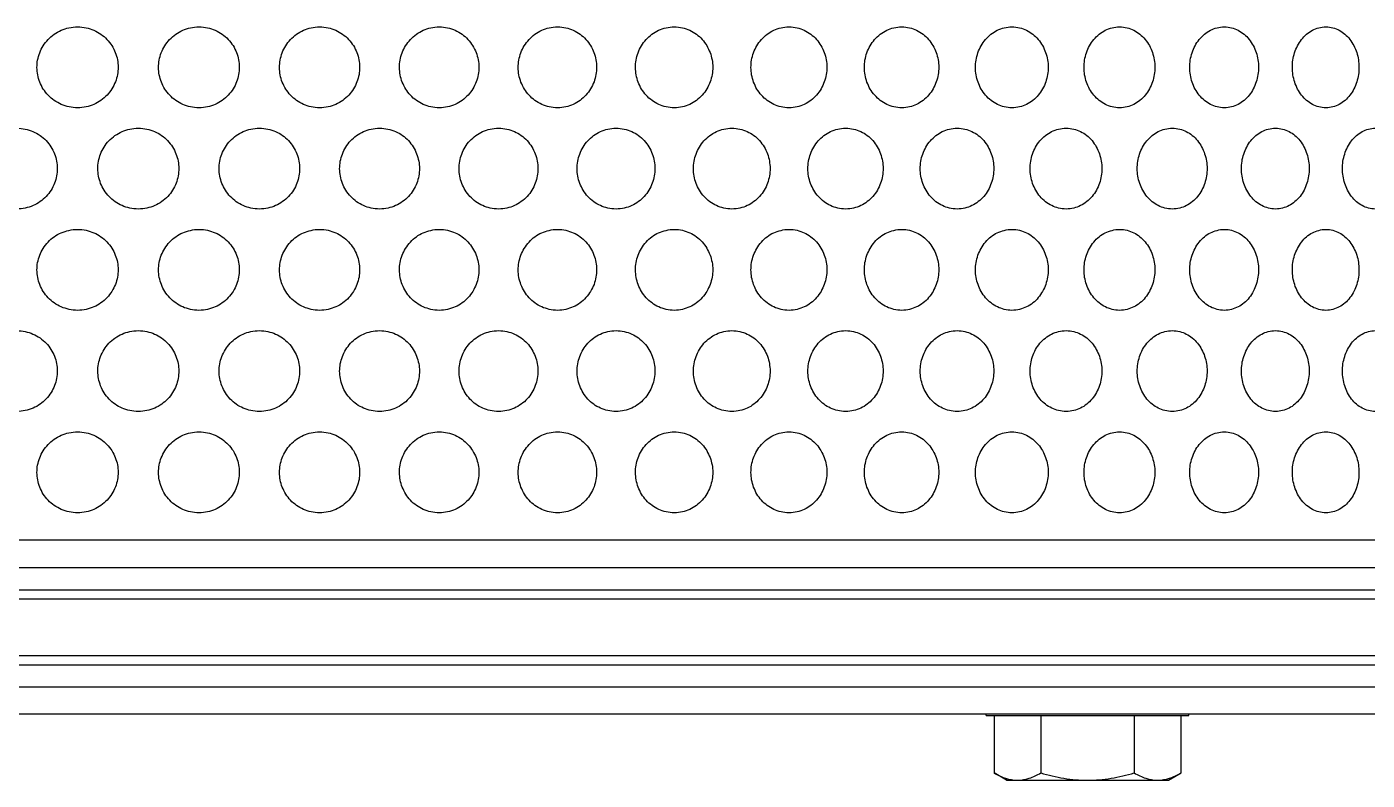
# Model space of a CAD drawing. Header units: millimetres. Extents: x 750 to 8479, y 2174 to 4333.
# Drawn here: x 1292.8 to 1425.3, y 2598.7 to 2673.1 of the extents above; entities that cross this region are included whole.
import ezdxf

# ---------------------------------------------------------------- set-up
doc = ezdxf.new("R2010")
doc.units = ezdxf.units.MM
doc.header["$LTSCALE"] = 153.67
doc.layers.add('00_BUW_DATUM', color=7, linetype='CONTINUOUS')
doc.layers.add('02___PRT_ALL_AXES', color=7, linetype='CONTINUOUS')

msp = doc.modelspace()

# ---------------------------------------------------------------- linework, layer by layer
at = {"layer": '00_BUW_DATUM', "color": 0, "linetype": 'Continuous'}
for p, q in [((1387.61995, 2605.06591), (1387.61995, 2605.17852)), ((1407.61994, 2605.06591), (1407.61994, 2605.17852)), ((1387.61995, 2605.06591), (1407.61994, 2605.06591)), ((1388.38234, 2605.06591), (1388.38234, 2599.38044)), ((1393.00115, 2605.06591), (1393.00115, 2599.38044)), ((1402.23875, 2605.06591), (1402.23875, 2599.38044)), ((1406.85755, 2605.06591), (1406.85755, 2599.38044)), ((1389.61995, 2598.66591), (1388.38234, 2599.38044)), ((1389.61995, 2598.66591), (1405.61995, 2598.66591)), ((1405.61995, 2598.66591), (1406.85837, 2599.38044))]:
    msp.add_line(p, q, dxfattribs=at)
for points, knots in [([(1388.38234, 2599.38044), (1388.74486, 2599.17115), (1389.48157, 2598.81353), (1390.29741, 2598.66591), (1390.69174, 2598.66591)], [0, 0, 0, 0, 0.514923019, 1, 1, 1, 1]), ([(1390.69174, 2598.66591), (1391.08607, 2598.66591), (1391.90191, 2598.81354), (1392.63863, 2599.17114), (1393.00115, 2599.38044)], [0, 0, 0, 0, 0.485068846, 1, 1, 1, 1]), ([(1393.00115, 2599.38044), (1393.75159, 2599.16381), (1395.2751, 2598.80231), (1396.83916, 2598.66591), (1397.61995, 2598.66591)], [0, 0, 0, 0, 0.500095806, 1, 1, 1, 1]), ([(1397.61995, 2598.66591), (1398.40072, 2598.66591), (1399.96478, 2598.80231), (1401.4883, 2599.16381), (1402.23875, 2599.38044)], [0, 0, 0, 0, 0.499895575, 1, 1, 1, 1]), ([(1402.23875, 2599.38044), (1402.60126, 2599.17115), (1403.33797, 2598.81353), (1404.15382, 2598.66591), (1404.54815, 2598.66591)], [0, 0, 0, 0, 0.514923019, 1, 1, 1, 1]), ([(1404.54815, 2598.66591), (1404.94248, 2598.66591), (1405.75832, 2598.81354), (1406.49503, 2599.17114), (1406.85755, 2599.38044)], [0, 0, 0, 0, 0.485068846, 1, 1, 1, 1])]:
    msp.add_open_spline(points, degree=3, knots=knots, dxfattribs=at)
at = {"layer": '02___PRT_ALL_AXES', "color": 0, "linetype": 'Continuous'}
for p, q in [((1529.25067, 2622.35331), (1023.94441, 2622.35331)), ((1538.06146, 2619.64215), (1015.07662, 2619.64215)), ((1012.91179, 2617.46591), (1537.89345, 2617.46591)), ((1012.81221, 2616.58197), (1538.8604, 2616.58197)), ((1537.68498, 2610.94985), (1012.81221, 2610.94985)), ((1012.91179, 2610.06591), (1538.31789, 2610.06591)), ((1015.07662, 2607.88967), (1538.06146, 2607.88967)), ((1529.25067, 2605.17852), (1023.94441, 2605.17852))]:
    msp.add_line(p, q, dxfattribs=at)
for points in [[(1297.82803, 2665.06591), (1297.23534, 2665.08775), (1296.17513, 2665.29974), (1294.84146, 2666.24269), (1294.00177, 2667.58256), (1293.72526, 2669.04925), (1293.99062, 2670.52312), (1294.82859, 2671.87762), (1296.16916, 2672.83075), (1297.23296, 2673.04428), (1297.82803, 2673.06591)], [(1297.82803, 2673.06591), (1298.42072, 2673.04407), (1299.48027, 2672.83209), (1300.8118, 2671.88914), (1301.64951, 2670.54927), (1301.92526, 2669.08257), (1301.66063, 2667.60871), (1300.82465, 2666.25421), (1299.48623, 2665.30107), (1298.4231, 2665.08754), (1297.82803, 2665.06591)], [(1309.82509, 2665.06591), (1309.23544, 2665.08775), (1308.18045, 2665.29974), (1306.85297, 2666.24269), (1306.01699, 2667.58256), (1305.74168, 2669.04925), (1306.00589, 2670.52312), (1306.84016, 2671.87762), (1308.17451, 2672.83075), (1309.23306, 2673.04428), (1309.82509, 2673.06591)], [(1309.82509, 2673.06591), (1310.41474, 2673.04407), (1311.46867, 2672.83209), (1312.79276, 2671.88914), (1313.62559, 2670.54927), (1313.89971, 2669.08257), (1313.63665, 2667.60871), (1312.80554, 2666.25421), (1311.47461, 2665.30107), (1310.41711, 2665.08754), (1309.82509, 2665.06591)], [(1321.74666, 2665.06591), (1321.16141, 2665.08775), (1320.11412, 2665.29974), (1318.79592, 2666.24269), (1317.9656, 2667.58256), (1317.69211, 2669.04925), (1317.95457, 2670.52312), (1318.78319, 2671.87762), (1320.10822, 2672.83075), (1321.15906, 2673.04428), (1321.74666, 2673.06591)], [(1321.74666, 2673.06591), (1322.33191, 2673.04407), (1323.37777, 2672.83209), (1324.69133, 2671.88914), (1325.51734, 2670.54927), (1325.78919, 2669.08257), (1325.52831, 2667.60871), (1324.704, 2666.25421), (1323.38365, 2665.30107), (1322.33426, 2665.08754), (1321.74666, 2665.06591)], [(1333.56498, 2665.06591), (1332.9855, 2665.08775), (1331.94833, 2665.29974), (1330.64249, 2666.24269), (1329.81975, 2667.58256), (1329.54874, 2669.04925), (1329.80882, 2670.52312), (1330.62988, 2671.87762), (1331.94249, 2672.83075), (1332.98317, 2673.04428), (1333.56498, 2673.06591)], [(1333.56498, 2673.06591), (1334.14446, 2673.04407), (1335.17981, 2672.83209), (1336.47978, 2671.88914), (1337.29705, 2670.54927), (1337.566, 2669.08257), (1337.3079, 2667.60871), (1336.49232, 2666.25421), (1335.18564, 2665.30107), (1334.14679, 2665.08754), (1333.56498, 2665.06591)], [(1345.25253, 2665.06591), (1344.68017, 2665.08775), (1343.65554, 2665.29974), (1342.36509, 2666.24269), (1341.55186, 2667.58256), (1341.28395, 2669.04925), (1341.54106, 2670.52312), (1342.35263, 2671.87762), (1343.64977, 2672.83075), (1344.67786, 2673.04428), (1345.25253, 2673.06591)], [(1345.25253, 2673.06591), (1345.82488, 2673.04407), (1346.84732, 2672.83209), (1348.13067, 2671.88914), (1348.9373, 2670.54927), (1349.20271, 2669.08257), (1348.94801, 2667.60871), (1348.14305, 2666.25421), (1346.85307, 2665.30107), (1345.82719, 2665.08754), (1345.25253, 2665.06591)], [(1356.78208, 2665.06591), (1356.21817, 2665.08775), (1355.20847, 2665.29974), (1353.93642, 2666.24269), (1353.13459, 2667.58256), (1352.87041, 2669.04925), (1353.12394, 2670.52312), (1353.92414, 2671.87762), (1355.20278, 2672.83075), (1356.2159, 2673.04428), (1356.78208, 2673.06591)], [(1356.78208, 2673.06591), (1357.34598, 2673.04407), (1358.35312, 2672.83209), (1359.61686, 2671.88914), (1360.41098, 2670.54927), (1360.67224, 2669.08257), (1360.42152, 2667.60871), (1359.62905, 2666.25421), (1358.35879, 2665.30107), (1357.34825, 2665.08754), (1356.78208, 2665.06591)], [(1368.12679, 2665.06591), (1367.57265, 2665.08775), (1366.58022, 2665.29974), (1365.32954, 2666.24269), (1364.54097, 2667.58256), (1364.28113, 2669.04925), (1364.5305, 2670.52312), (1365.31746, 2671.87762), (1366.57463, 2672.83075), (1367.57042, 2673.04428), (1368.12679, 2673.06591)], [(1368.12679, 2673.06591), (1368.68093, 2673.04407), (1369.67041, 2672.83209), (1370.91161, 2671.88914), (1371.69135, 2670.54927), (1371.94786, 2669.08257), (1371.7017, 2667.60871), (1370.92358, 2666.25421), (1369.67598, 2665.30107), (1368.68316, 2665.08754), (1368.12679, 2665.06591)], [(1379.26023, 2665.06591), (1378.71714, 2665.08775), (1377.74431, 2665.29974), (1376.5179, 2666.24269), (1375.74444, 2667.58256), (1375.48954, 2669.04925), (1375.73416, 2670.52312), (1376.50606, 2671.87762), (1377.73883, 2672.83075), (1378.71496, 2673.04428), (1379.26023, 2673.06591)], [(1379.26023, 2673.06591), (1379.80332, 2673.04407), (1380.77285, 2672.83209), (1381.98861, 2671.88914), (1382.75217, 2670.54927), (1383.00331, 2669.08257), (1382.7623, 2667.60871), (1382.00033, 2666.25421), (1380.77831, 2665.30107), (1379.8055, 2665.08754), (1379.26023, 2665.06591)], [(1390.15648, 2665.06591), (1389.62572, 2665.08775), (1388.67474, 2665.29974), (1387.47546, 2666.24269), (1386.7189, 2667.58256), (1386.46954, 2669.04925), (1386.70885, 2670.52312), (1387.46388, 2671.87762), (1388.66938, 2672.83075), (1389.62358, 2673.04428), (1390.15648, 2673.06591)], [(1390.15648, 2673.06591), (1390.68725, 2673.04407), (1391.63457, 2672.83209), (1392.82206, 2671.88914), (1393.56765, 2670.54927), (1393.81286, 2669.08257), (1393.57755, 2667.60871), (1392.83351, 2666.25421), (1391.6399, 2665.30107), (1390.68938, 2665.08754), (1390.15648, 2665.06591)], [(1400.79016, 2665.06591), (1400.27295, 2665.08775), (1399.34604, 2665.29974), (1398.17669, 2666.24269), (1397.4388, 2667.58256), (1397.19556, 2669.04925), (1397.429, 2670.52312), (1398.1654, 2671.87762), (1399.34082, 2672.83075), (1400.27087, 2673.04428), (1400.79016, 2673.06591)], [(1400.79016, 2673.06591), (1401.30737, 2673.04407), (1402.23028, 2672.83209), (1403.38673, 2671.88914), (1404.11263, 2670.54927), (1404.35132, 2669.08257), (1404.12226, 2667.60871), (1403.39788, 2666.25421), (1402.23548, 2665.30107), (1401.30945, 2665.08754), (1400.79016, 2665.06591)], [(1411.13651, 2665.06591), (1410.63406, 2665.08775), (1409.73338, 2665.29974), (1408.59668, 2666.24269), (1407.87917, 2667.58256), (1407.64262, 2669.04925), (1407.86964, 2670.52312), (1408.5857, 2671.87762), (1409.72831, 2672.83075), (1410.63204, 2673.04428), (1411.13651, 2673.06591)], [(1411.13651, 2673.06591), (1411.63896, 2673.04407), (1412.5353, 2672.83209), (1413.65802, 2671.88914), (1414.36253, 2670.54927), (1414.59415, 2669.08257), (1414.37187, 2667.60871), (1413.66885, 2666.25421), (1412.54035, 2665.30107), (1411.64098, 2665.08754), (1411.13651, 2665.06591)], [(1421.17143, 2665.06591), (1420.68491, 2665.08775), (1419.81256, 2665.29974), (1418.71115, 2666.24269), (1418.0157, 2667.58256), (1417.78638, 2669.04925), (1418.00645, 2670.52312), (1418.70051, 2671.87762), (1419.80764, 2672.83075), (1420.68295, 2673.04428), (1421.17143, 2673.06591)], [(1421.17143, 2673.06591), (1421.65794, 2673.04407), (1422.52564, 2672.83209), (1423.61201, 2671.88914), (1424.29349, 2670.54927), (1424.5175, 2669.08257), (1424.30253, 2667.60871), (1423.62249, 2666.25421), (1422.53052, 2665.30107), (1421.6599, 2665.08754), (1421.17143, 2665.06591)], [(1291.80992, 2663.06591), (1292.40361, 2663.04407), (1293.46504, 2662.83209), (1294.79914, 2661.88914), (1295.63855, 2660.54927), (1295.91488, 2659.08257), (1295.6497, 2657.60871), (1294.81201, 2656.25421), (1293.47102, 2655.30107), (1292.40599, 2655.08754), (1291.80992, 2655.06591)], [(1303.83425, 2655.06591), (1303.24291, 2655.08775), (1302.185, 2655.29974), (1300.85404, 2656.24269), (1300.01596, 2657.58256), (1299.73997, 2659.04925), (1300.00483, 2660.52312), (1300.84119, 2661.87762), (1302.17905, 2662.83075), (1303.24053, 2663.04428), (1303.83425, 2663.06591)], [(1303.83425, 2663.06591), (1304.42559, 2663.04407), (1305.48264, 2662.83209), (1306.81084, 2661.88914), (1307.64635, 2660.54927), (1307.92137, 2659.08257), (1307.65745, 2657.60871), (1306.82366, 2656.25421), (1305.4886, 2655.30107), (1304.42797, 2655.08754), (1303.83425, 2655.06591)], [(1315.79705, 2655.06591), (1315.20943, 2655.08775), (1314.15798, 2655.29974), (1312.83476, 2656.24269), (1312.00137, 2657.58256), (1311.72689, 2659.04925), (1311.99029, 2660.52312), (1312.82199, 2661.87762), (1314.15206, 2662.83075), (1315.20706, 2663.04428), (1315.79705, 2663.06591)], [(1315.79705, 2663.06591), (1316.38467, 2663.04407), (1317.43487, 2662.83209), (1318.75408, 2661.88914), (1319.58375, 2660.54927), (1319.85681, 2659.08257), (1319.59476, 2657.60871), (1318.76681, 2656.25421), (1317.44079, 2655.30107), (1316.38704, 2655.08754), (1315.79705, 2655.06591)], [(1327.67045, 2655.06591), (1327.08792, 2655.08775), (1326.04538, 2655.29974), (1324.73298, 2656.24269), (1323.90621, 2657.58256), (1323.63389, 2659.04925), (1323.89523, 2660.52312), (1324.72031, 2661.87762), (1326.03951, 2662.83075), (1327.08558, 2663.04428), (1327.67045, 2663.06591)], [(1327.67045, 2663.06591), (1328.25298, 2663.04407), (1329.29389, 2662.83209), (1330.60104, 2661.88914), (1331.42292, 2660.54927), (1331.6934, 2659.08257), (1331.43383, 2657.60871), (1330.61365, 2656.25421), (1329.29975, 2655.30107), (1328.25533, 2655.08754), (1327.67045, 2655.06591)], [(1339.42681, 2655.06591), (1338.85072, 2655.08775), (1337.81952, 2655.29974), (1336.521, 2656.24269), (1335.70278, 2657.58256), (1335.43324, 2659.04925), (1335.69191, 2660.52312), (1336.50846, 2661.87762), (1337.81371, 2662.83075), (1338.8484, 2663.04428), (1339.42681, 2663.06591)], [(1339.42681, 2663.06591), (1340.00289, 2663.04407), (1341.03209, 2662.83209), (1342.32412, 2661.88914), (1343.13631, 2660.54927), (1343.40357, 2659.08257), (1343.1471, 2657.60871), (1342.33659, 2656.25421), (1341.03788, 2655.30107), (1340.00521, 2655.08754), (1339.42681, 2655.06591)], [(1351.03874, 2655.06591), (1350.47044, 2655.08775), (1349.45298, 2655.29974), (1348.17136, 2656.24269), (1347.36359, 2657.58256), (1347.09747, 2659.04925), (1347.35286, 2660.52312), (1348.15898, 2661.87762), (1349.44725, 2662.83075), (1350.46815, 2663.04428), (1351.03874, 2663.06591)], [(1351.03874, 2663.06591), (1351.60704, 2663.04407), (1352.62211, 2662.83209), (1353.89603, 2661.88914), (1354.69664, 2660.54927), (1354.96005, 2659.08257), (1354.70727, 2657.60871), (1353.90832, 2656.25421), (1352.62783, 2655.30107), (1351.60932, 2655.08754), (1351.03874, 2655.06591)], [(1362.4792, 2655.06591), (1361.92001, 2655.08775), (1360.91866, 2655.29974), (1359.65693, 2656.24269), (1358.8615, 2657.58256), (1358.59941, 2659.04925), (1358.85093, 2660.52312), (1359.64474, 2661.87762), (1360.91302, 2662.83075), (1361.91776, 2663.04428), (1362.4792, 2663.06591)], [(1362.4792, 2663.06591), (1363.03839, 2663.04407), (1364.03698, 2662.83209), (1365.28982, 2661.88914), (1366.07698, 2660.54927), (1366.33594, 2659.08257), (1366.08743, 2657.60871), (1365.30191, 2656.25421), (1364.04261, 2655.30107), (1363.04064, 2655.08754), (1362.4792, 2655.06591)], [(1373.72155, 2655.06591), (1373.17278, 2655.08775), (1372.18986, 2655.29974), (1370.95096, 2656.24269), (1370.16971, 2657.58256), (1369.91227, 2659.04925), (1370.15933, 2660.52312), (1370.93899, 2661.87762), (1372.18432, 2662.83075), (1373.17057, 2663.04428), (1373.72155, 2663.06591)], [(1373.72155, 2663.06591), (1374.27032, 2663.04407), (1375.25012, 2662.83209), (1376.47895, 2661.88914), (1377.25083, 2660.54927), (1377.50473, 2659.08257), (1377.26107, 2657.60871), (1376.49081, 2656.25421), (1375.25563, 2655.30107), (1374.27253, 2655.08754), (1373.72155, 2655.06591)], [(1384.7396, 2655.06591), (1384.20252, 2655.08775), (1383.24033, 2655.29974), (1382.02714, 2656.24269), (1381.26191, 2657.58256), (1381.00971, 2659.04925), (1381.25174, 2660.52312), (1382.01542, 2661.87762), (1383.23491, 2662.83075), (1384.20036, 2663.04428), (1384.7396, 2663.06591)], [(1384.7396, 2663.06591), (1385.27669, 2663.04407), (1386.23539, 2662.83209), (1387.43737, 2661.88914), (1388.19216, 2660.54927), (1388.44041, 2659.08257), (1388.20218, 2657.60871), (1387.44896, 2656.25421), (1386.24079, 2655.30107), (1385.27885, 2655.08754), (1384.7396, 2655.06591)], [(1395.50771, 2655.06591), (1394.98357, 2655.08775), (1394.04435, 2655.29974), (1392.85969, 2656.24269), (1392.11225, 2657.58256), (1391.86588, 2659.04925), (1392.10232, 2660.52312), (1392.84825, 2661.87762), (1394.03906, 2662.83075), (1394.98146, 2663.04428), (1395.50771, 2663.06591)], [(1395.50771, 2663.06591), (1396.03185, 2663.04407), (1396.96723, 2662.83209), (1398.13955, 2661.88914), (1398.8755, 2660.54927), (1399.11752, 2659.08257), (1398.88527, 2657.60871), (1398.15085, 2656.25421), (1396.9725, 2655.30107), (1396.03395, 2655.08754), (1395.50771, 2655.06591)], [(1406.00077, 2655.06591), (1405.4908, 2655.08775), (1404.57674, 2655.29974), (1403.42338, 2656.24269), (1402.69547, 2657.58256), (1402.4555, 2659.04925), (1402.68579, 2660.52312), (1403.41223, 2661.87762), (1404.57159, 2662.83075), (1405.48874, 2663.04428), (1406.00077, 2663.06591)], [(1406.00077, 2663.06591), (1406.51075, 2663.04407), (1407.42064, 2662.83209), (1408.56056, 2661.88914), (1409.27597, 2660.54927), (1409.5112, 2659.08257), (1409.28546, 2657.60871), (1408.57155, 2656.25421), (1407.42577, 2655.30107), (1406.5128, 2655.08754), (1406.00077, 2655.06591)], [(1416.19437, 2655.06591), (1415.69975, 2655.08775), (1414.81297, 2655.29974), (1413.69359, 2656.24269), (1412.98691, 2657.58256), (1412.75391, 2659.04925), (1412.97752, 2660.52312), (1413.68278, 2661.87762), (1414.80798, 2662.83075), (1415.69776, 2663.04428), (1416.19437, 2663.06591)], [(1416.19437, 2663.06591), (1416.689, 2663.04407), (1417.57128, 2662.83209), (1418.67615, 2661.88914), (1419.36934, 2660.54927), (1419.59723, 2659.08257), (1419.37853, 2657.60871), (1418.6868, 2656.25421), (1417.57624, 2655.30107), (1416.69099, 2655.08754), (1416.19437, 2655.06591)], [(1426.06477, 2655.06591), (1425.58664, 2655.08775), (1424.72922, 2655.29974), (1423.64643, 2656.24269), (1422.96262, 2657.58256), (1422.73712, 2659.04925), (1422.95352, 2660.52312), (1423.63596, 2661.87762), (1424.72439, 2662.83075), (1425.58472, 2663.04428), (1426.06477, 2663.06591)], [(1297.82803, 2645.06591), (1297.23534, 2645.08775), (1296.17513, 2645.29974), (1294.84146, 2646.24269), (1294.00177, 2647.58256), (1293.72526, 2649.04925), (1293.99062, 2650.52312), (1294.82859, 2651.87762), (1296.16916, 2652.83075), (1297.23296, 2653.04428), (1297.82803, 2653.06591)], [(1297.82803, 2653.06591), (1298.42072, 2653.04407), (1299.48027, 2652.83209), (1300.8118, 2651.88914), (1301.64951, 2650.54927), (1301.92526, 2649.08257), (1301.66063, 2647.60871), (1300.82465, 2646.25421), (1299.48623, 2645.30107), (1298.4231, 2645.08754), (1297.82803, 2645.06591)], [(1309.82509, 2645.06591), (1309.23544, 2645.08775), (1308.18045, 2645.29974), (1306.85297, 2646.24269), (1306.01699, 2647.58256), (1305.74168, 2649.04925), (1306.00589, 2650.52312), (1306.84016, 2651.87762), (1308.17451, 2652.83075), (1309.23306, 2653.04428), (1309.82509, 2653.06591)], [(1309.82509, 2653.06591), (1310.41474, 2653.04407), (1311.46867, 2652.83209), (1312.79276, 2651.88914), (1313.62559, 2650.54927), (1313.89971, 2649.08257), (1313.63665, 2647.60871), (1312.80554, 2646.25421), (1311.47461, 2645.30107), (1310.41711, 2645.08754), (1309.82509, 2645.06591)], [(1321.74666, 2645.06591), (1321.16141, 2645.08775), (1320.11412, 2645.29974), (1318.79592, 2646.24269), (1317.9656, 2647.58256), (1317.69211, 2649.04925), (1317.95457, 2650.52312), (1318.78319, 2651.87762), (1320.10822, 2652.83075), (1321.15906, 2653.04428), (1321.74666, 2653.06591)], [(1321.74666, 2653.06591), (1322.33191, 2653.04407), (1323.37777, 2652.83209), (1324.69133, 2651.88914), (1325.51734, 2650.54927), (1325.78919, 2649.08257), (1325.52831, 2647.60871), (1324.704, 2646.25421), (1323.38365, 2645.30107), (1322.33426, 2645.08754), (1321.74666, 2645.06591)], [(1333.56498, 2645.06591), (1332.9855, 2645.08775), (1331.94833, 2645.29974), (1330.64249, 2646.24269), (1329.81975, 2647.58256), (1329.54874, 2649.04925), (1329.80882, 2650.52312), (1330.62988, 2651.87762), (1331.94249, 2652.83075), (1332.98317, 2653.04428), (1333.56498, 2653.06591)], [(1333.56498, 2653.06591), (1334.14446, 2653.04407), (1335.17981, 2652.83209), (1336.47978, 2651.88914), (1337.29705, 2650.54927), (1337.566, 2649.08257), (1337.3079, 2647.60871), (1336.49232, 2646.25421), (1335.18564, 2645.30107), (1334.14679, 2645.08754), (1333.56498, 2645.06591)], [(1345.25253, 2645.06591), (1344.68017, 2645.08775), (1343.65554, 2645.29974), (1342.36509, 2646.24269), (1341.55186, 2647.58256), (1341.28395, 2649.04925), (1341.54106, 2650.52312), (1342.35263, 2651.87762), (1343.64977, 2652.83075), (1344.67786, 2653.04428), (1345.25253, 2653.06591)], [(1345.25253, 2653.06591), (1345.82488, 2653.04407), (1346.84732, 2652.83209), (1348.13067, 2651.88914), (1348.9373, 2650.54927), (1349.20271, 2649.08257), (1348.94801, 2647.60871), (1348.14305, 2646.25421), (1346.85307, 2645.30107), (1345.82719, 2645.08754), (1345.25253, 2645.06591)], [(1356.78208, 2645.06591), (1356.21817, 2645.08775), (1355.20847, 2645.29974), (1353.93642, 2646.24269), (1353.13459, 2647.58256), (1352.87041, 2649.04925), (1353.12394, 2650.52312), (1353.92414, 2651.87762), (1355.20278, 2652.83075), (1356.2159, 2653.04428), (1356.78208, 2653.06591)], [(1356.78208, 2653.06591), (1357.34598, 2653.04407), (1358.35312, 2652.83209), (1359.61686, 2651.88914), (1360.41098, 2650.54927), (1360.67224, 2649.08257), (1360.42152, 2647.60871), (1359.62905, 2646.25421), (1358.35879, 2645.30107), (1357.34825, 2645.08754), (1356.78208, 2645.06591)], [(1368.12679, 2645.06591), (1367.57265, 2645.08775), (1366.58022, 2645.29974), (1365.32954, 2646.24269), (1364.54097, 2647.58256), (1364.28113, 2649.04925), (1364.5305, 2650.52312), (1365.31746, 2651.87762), (1366.57463, 2652.83075), (1367.57042, 2653.04428), (1368.12679, 2653.06591)], [(1368.12679, 2653.06591), (1368.68093, 2653.04407), (1369.67041, 2652.83209), (1370.91161, 2651.88914), (1371.69135, 2650.54927), (1371.94786, 2649.08257), (1371.7017, 2647.60871), (1370.92358, 2646.25421), (1369.67598, 2645.30107), (1368.68316, 2645.08754), (1368.12679, 2645.06591)], [(1379.26023, 2645.06591), (1378.71714, 2645.08775), (1377.74431, 2645.29974), (1376.5179, 2646.24269), (1375.74444, 2647.58256), (1375.48954, 2649.04925), (1375.73416, 2650.52312), (1376.50606, 2651.87762), (1377.73883, 2652.83075), (1378.71496, 2653.04428), (1379.26023, 2653.06591)], [(1379.26023, 2653.06591), (1379.80332, 2653.04407), (1380.77285, 2652.83209), (1381.98861, 2651.88914), (1382.75217, 2650.54927), (1383.00331, 2649.08257), (1382.7623, 2647.60871), (1382.00033, 2646.25421), (1380.77831, 2645.30107), (1379.8055, 2645.08754), (1379.26023, 2645.06591)], [(1390.15648, 2645.06591), (1389.62572, 2645.08775), (1388.67474, 2645.29974), (1387.47546, 2646.24269), (1386.7189, 2647.58256), (1386.46954, 2649.04925), (1386.70885, 2650.52312), (1387.46388, 2651.87762), (1388.66938, 2652.83075), (1389.62358, 2653.04428), (1390.15648, 2653.06591)], [(1390.15648, 2653.06591), (1390.68725, 2653.04407), (1391.63457, 2652.83209), (1392.82206, 2651.88914), (1393.56765, 2650.54927), (1393.81286, 2649.08257), (1393.57755, 2647.60871), (1392.83351, 2646.25421), (1391.6399, 2645.30107), (1390.68938, 2645.08754), (1390.15648, 2645.06591)], [(1400.79016, 2645.06591), (1400.27295, 2645.08775), (1399.34604, 2645.29974), (1398.17669, 2646.24269), (1397.4388, 2647.58256), (1397.19556, 2649.04925), (1397.429, 2650.52312), (1398.1654, 2651.87762), (1399.34082, 2652.83075), (1400.27087, 2653.04428), (1400.79016, 2653.06591)], [(1400.79016, 2653.06591), (1401.30737, 2653.04407), (1402.23028, 2652.83209), (1403.38673, 2651.88914), (1404.11263, 2650.54927), (1404.35132, 2649.08257), (1404.12226, 2647.60871), (1403.39788, 2646.25421), (1402.23548, 2645.30107), (1401.30945, 2645.08754), (1400.79016, 2645.06591)], [(1411.13651, 2645.06591), (1410.63406, 2645.08775), (1409.73338, 2645.29974), (1408.59668, 2646.24269), (1407.87917, 2647.58256), (1407.64262, 2649.04925), (1407.86964, 2650.52312), (1408.5857, 2651.87762), (1409.72831, 2652.83075), (1410.63204, 2653.04428), (1411.13651, 2653.06591)], [(1411.13651, 2653.06591), (1411.63896, 2653.04407), (1412.5353, 2652.83209), (1413.65802, 2651.88914), (1414.36253, 2650.54927), (1414.59415, 2649.08257), (1414.37187, 2647.60871), (1413.66885, 2646.25421), (1412.54035, 2645.30107), (1411.64098, 2645.08754), (1411.13651, 2645.06591)], [(1421.17143, 2645.06591), (1420.68491, 2645.08775), (1419.81256, 2645.29974), (1418.71115, 2646.24269), (1418.0157, 2647.58256), (1417.78638, 2649.04925), (1418.00645, 2650.52312), (1418.70051, 2651.87762), (1419.80764, 2652.83075), (1420.68295, 2653.04428), (1421.17143, 2653.06591)], [(1421.17143, 2653.06591), (1421.65794, 2653.04407), (1422.52564, 2652.83209), (1423.61201, 2651.88914), (1424.29349, 2650.54927), (1424.5175, 2649.08257), (1424.30253, 2647.60871), (1423.62249, 2646.25421), (1422.53052, 2645.30107), (1421.6599, 2645.08754), (1421.17143, 2645.06591)], [(1291.80992, 2643.06591), (1292.40361, 2643.04407), (1293.46504, 2642.83209), (1294.79914, 2641.88914), (1295.63855, 2640.54927), (1295.91488, 2639.08257), (1295.6497, 2637.60871), (1294.81201, 2636.25421), (1293.47102, 2635.30107), (1292.40599, 2635.08754), (1291.80992, 2635.06591)], [(1303.83425, 2635.06591), (1303.24291, 2635.08775), (1302.185, 2635.29974), (1300.85404, 2636.24269), (1300.01596, 2637.58256), (1299.73997, 2639.04925), (1300.00483, 2640.52312), (1300.84119, 2641.87762), (1302.17905, 2642.83075), (1303.24053, 2643.04428), (1303.83425, 2643.06591)], [(1303.83425, 2643.06591), (1304.42559, 2643.04407), (1305.48264, 2642.83209), (1306.81084, 2641.88914), (1307.64635, 2640.54927), (1307.92137, 2639.08257), (1307.65745, 2637.60871), (1306.82366, 2636.25421), (1305.4886, 2635.30107), (1304.42797, 2635.08754), (1303.83425, 2635.06591)], [(1315.79705, 2635.06591), (1315.20943, 2635.08775), (1314.15798, 2635.29974), (1312.83476, 2636.24269), (1312.00137, 2637.58256), (1311.72689, 2639.04925), (1311.99029, 2640.52312), (1312.82199, 2641.87762), (1314.15206, 2642.83075), (1315.20706, 2643.04428), (1315.79705, 2643.06591)], [(1315.79705, 2643.06591), (1316.38467, 2643.04407), (1317.43487, 2642.83209), (1318.75408, 2641.88914), (1319.58375, 2640.54927), (1319.85681, 2639.08257), (1319.59476, 2637.60871), (1318.76681, 2636.25421), (1317.44079, 2635.30107), (1316.38704, 2635.08754), (1315.79705, 2635.06591)], [(1327.67045, 2635.06591), (1327.08792, 2635.08775), (1326.04538, 2635.29974), (1324.73298, 2636.24269), (1323.90621, 2637.58256), (1323.63389, 2639.04925), (1323.89523, 2640.52312), (1324.72031, 2641.87762), (1326.03951, 2642.83075), (1327.08558, 2643.04428), (1327.67045, 2643.06591)], [(1327.67045, 2643.06591), (1328.25298, 2643.04407), (1329.29389, 2642.83209), (1330.60104, 2641.88914), (1331.42292, 2640.54927), (1331.6934, 2639.08257), (1331.43383, 2637.60871), (1330.61365, 2636.25421), (1329.29975, 2635.30107), (1328.25533, 2635.08754), (1327.67045, 2635.06591)], [(1339.42681, 2635.06591), (1338.85072, 2635.08775), (1337.81952, 2635.29974), (1336.521, 2636.24269), (1335.70278, 2637.58256), (1335.43324, 2639.04925), (1335.69191, 2640.52312), (1336.50846, 2641.87762), (1337.81371, 2642.83075), (1338.8484, 2643.04428), (1339.42681, 2643.06591)], [(1339.42681, 2643.06591), (1340.00289, 2643.04407), (1341.03209, 2642.83209), (1342.32412, 2641.88914), (1343.13631, 2640.54927), (1343.40357, 2639.08257), (1343.1471, 2637.60871), (1342.33659, 2636.25421), (1341.03788, 2635.30107), (1340.00521, 2635.08754), (1339.42681, 2635.06591)], [(1351.03874, 2635.06591), (1350.47044, 2635.08775), (1349.45298, 2635.29974), (1348.17136, 2636.24269), (1347.36359, 2637.58256), (1347.09747, 2639.04925), (1347.35286, 2640.52312), (1348.15898, 2641.87762), (1349.44725, 2642.83075), (1350.46815, 2643.04428), (1351.03874, 2643.06591)], [(1351.03874, 2643.06591), (1351.60704, 2643.04407), (1352.62211, 2642.83209), (1353.89603, 2641.88914), (1354.69664, 2640.54927), (1354.96005, 2639.08257), (1354.70727, 2637.60871), (1353.90832, 2636.25421), (1352.62783, 2635.30107), (1351.60932, 2635.08754), (1351.03874, 2635.06591)], [(1362.4792, 2635.06591), (1361.92001, 2635.08775), (1360.91866, 2635.29974), (1359.65693, 2636.24269), (1358.8615, 2637.58256), (1358.59941, 2639.04925), (1358.85093, 2640.52312), (1359.64474, 2641.87762), (1360.91302, 2642.83075), (1361.91776, 2643.04428), (1362.4792, 2643.06591)], [(1362.4792, 2643.06591), (1363.03839, 2643.04407), (1364.03698, 2642.83209), (1365.28982, 2641.88914), (1366.07698, 2640.54927), (1366.33594, 2639.08257), (1366.08743, 2637.60871), (1365.30191, 2636.25421), (1364.04261, 2635.30107), (1363.04064, 2635.08754), (1362.4792, 2635.06591)], [(1373.72155, 2635.06591), (1373.17278, 2635.08775), (1372.18986, 2635.29974), (1370.95096, 2636.24269), (1370.16971, 2637.58256), (1369.91227, 2639.04925), (1370.15933, 2640.52312), (1370.93899, 2641.87762), (1372.18432, 2642.83075), (1373.17057, 2643.04428), (1373.72155, 2643.06591)], [(1373.72155, 2643.06591), (1374.27032, 2643.04407), (1375.25012, 2642.83209), (1376.47895, 2641.88914), (1377.25083, 2640.54927), (1377.50473, 2639.08257), (1377.26107, 2637.60871), (1376.49081, 2636.25421), (1375.25563, 2635.30107), (1374.27253, 2635.08754), (1373.72155, 2635.06591)], [(1384.7396, 2635.06591), (1384.20252, 2635.08775), (1383.24033, 2635.29974), (1382.02714, 2636.24269), (1381.26191, 2637.58256), (1381.00971, 2639.04925), (1381.25174, 2640.52312), (1382.01542, 2641.87762), (1383.23491, 2642.83075), (1384.20036, 2643.04428), (1384.7396, 2643.06591)], [(1384.7396, 2643.06591), (1385.27669, 2643.04407), (1386.23539, 2642.83209), (1387.43737, 2641.88914), (1388.19216, 2640.54927), (1388.44041, 2639.08257), (1388.20218, 2637.60871), (1387.44896, 2636.25421), (1386.24079, 2635.30107), (1385.27885, 2635.08754), (1384.7396, 2635.06591)], [(1395.50771, 2635.06591), (1394.98357, 2635.08775), (1394.04435, 2635.29974), (1392.85969, 2636.24269), (1392.11225, 2637.58256), (1391.86588, 2639.04925), (1392.10232, 2640.52312), (1392.84825, 2641.87762), (1394.03906, 2642.83075), (1394.98146, 2643.04428), (1395.50771, 2643.06591)], [(1395.50771, 2643.06591), (1396.03185, 2643.04407), (1396.96723, 2642.83209), (1398.13955, 2641.88914), (1398.8755, 2640.54927), (1399.11752, 2639.08257), (1398.88527, 2637.60871), (1398.15085, 2636.25421), (1396.9725, 2635.30107), (1396.03395, 2635.08754), (1395.50771, 2635.06591)], [(1406.00077, 2635.06591), (1405.4908, 2635.08775), (1404.57674, 2635.29974), (1403.42338, 2636.24269), (1402.69547, 2637.58256), (1402.4555, 2639.04925), (1402.68579, 2640.52312), (1403.41223, 2641.87762), (1404.57159, 2642.83075), (1405.48874, 2643.04428), (1406.00077, 2643.06591)], [(1406.00077, 2643.06591), (1406.51075, 2643.04407), (1407.42064, 2642.83209), (1408.56056, 2641.88914), (1409.27597, 2640.54927), (1409.5112, 2639.08257), (1409.28546, 2637.60871), (1408.57155, 2636.25421), (1407.42577, 2635.30107), (1406.5128, 2635.08754), (1406.00077, 2635.06591)], [(1416.19437, 2635.06591), (1415.69975, 2635.08775), (1414.81297, 2635.29974), (1413.69359, 2636.24269), (1412.98691, 2637.58256), (1412.75391, 2639.04925), (1412.97752, 2640.52312), (1413.68278, 2641.87762), (1414.80798, 2642.83075), (1415.69776, 2643.04428), (1416.19437, 2643.06591)], [(1416.19437, 2643.06591), (1416.689, 2643.04407), (1417.57128, 2642.83209), (1418.67615, 2641.88914), (1419.36934, 2640.54927), (1419.59723, 2639.08257), (1419.37853, 2637.60871), (1418.6868, 2636.25421), (1417.57624, 2635.30107), (1416.69099, 2635.08754), (1416.19437, 2635.06591)], [(1426.06477, 2635.06591), (1425.58664, 2635.08775), (1424.72922, 2635.29974), (1423.64643, 2636.24269), (1422.96262, 2637.58256), (1422.73712, 2639.04925), (1422.95352, 2640.52312), (1423.63596, 2641.87762), (1424.72439, 2642.83075), (1425.58472, 2643.04428), (1426.06477, 2643.06591)], [(1297.82803, 2625.06591), (1297.23534, 2625.08775), (1296.17513, 2625.29974), (1294.84146, 2626.24269), (1294.00177, 2627.58256), (1293.72526, 2629.04925), (1293.99062, 2630.52312), (1294.82859, 2631.87762), (1296.16916, 2632.83075), (1297.23296, 2633.04428), (1297.82803, 2633.06591)], [(1297.82803, 2633.06591), (1298.42072, 2633.04407), (1299.48027, 2632.83209), (1300.8118, 2631.88914), (1301.64951, 2630.54927), (1301.92526, 2629.08257), (1301.66063, 2627.60871), (1300.82465, 2626.25421), (1299.48623, 2625.30107), (1298.4231, 2625.08754), (1297.82803, 2625.06591)], [(1309.82509, 2625.06591), (1309.23544, 2625.08775), (1308.18045, 2625.29974), (1306.85297, 2626.24269), (1306.01699, 2627.58256), (1305.74168, 2629.04925), (1306.00589, 2630.52312), (1306.84016, 2631.87762), (1308.17451, 2632.83075), (1309.23306, 2633.04428), (1309.82509, 2633.06591)], [(1309.82509, 2633.06591), (1310.41474, 2633.04407), (1311.46867, 2632.83209), (1312.79276, 2631.88914), (1313.62559, 2630.54927), (1313.89971, 2629.08257), (1313.63665, 2627.60871), (1312.80554, 2626.25421), (1311.47461, 2625.30107), (1310.41711, 2625.08754), (1309.82509, 2625.06591)], [(1321.74666, 2625.06591), (1321.16141, 2625.08775), (1320.11412, 2625.29974), (1318.79592, 2626.24269), (1317.9656, 2627.58256), (1317.69211, 2629.04925), (1317.95457, 2630.52312), (1318.78319, 2631.87762), (1320.10822, 2632.83075), (1321.15906, 2633.04428), (1321.74666, 2633.06591)], [(1321.74666, 2633.06591), (1322.33191, 2633.04407), (1323.37777, 2632.83209), (1324.69133, 2631.88914), (1325.51734, 2630.54927), (1325.78919, 2629.08257), (1325.52831, 2627.60871), (1324.704, 2626.25421), (1323.38365, 2625.30107), (1322.33426, 2625.08754), (1321.74666, 2625.06591)], [(1333.56498, 2625.06591), (1332.9855, 2625.08775), (1331.94833, 2625.29974), (1330.64249, 2626.24269), (1329.81975, 2627.58256), (1329.54874, 2629.04925), (1329.80882, 2630.52312), (1330.62988, 2631.87762), (1331.94249, 2632.83075), (1332.98317, 2633.04428), (1333.56498, 2633.06591)], [(1333.56498, 2633.06591), (1334.14446, 2633.04407), (1335.17981, 2632.83209), (1336.47978, 2631.88914), (1337.29705, 2630.54927), (1337.566, 2629.08257), (1337.3079, 2627.60871), (1336.49232, 2626.25421), (1335.18564, 2625.30107), (1334.14679, 2625.08754), (1333.56498, 2625.06591)], [(1345.25253, 2625.06591), (1344.68017, 2625.08775), (1343.65554, 2625.29974), (1342.36509, 2626.24269), (1341.55186, 2627.58256), (1341.28395, 2629.04925), (1341.54106, 2630.52312), (1342.35263, 2631.87762), (1343.64977, 2632.83075), (1344.67786, 2633.04428), (1345.25253, 2633.06591)], [(1345.25253, 2633.06591), (1345.82488, 2633.04407), (1346.84732, 2632.83209), (1348.13067, 2631.88914), (1348.9373, 2630.54927), (1349.20271, 2629.08257), (1348.94801, 2627.60871), (1348.14305, 2626.25421), (1346.85307, 2625.30107), (1345.82719, 2625.08754), (1345.25253, 2625.06591)], [(1356.78208, 2625.06591), (1356.21817, 2625.08775), (1355.20847, 2625.29974), (1353.93642, 2626.24269), (1353.13459, 2627.58256), (1352.87041, 2629.04925), (1353.12394, 2630.52312), (1353.92414, 2631.87762), (1355.20278, 2632.83075), (1356.2159, 2633.04428), (1356.78208, 2633.06591)], [(1356.78208, 2633.06591), (1357.34598, 2633.04407), (1358.35312, 2632.83209), (1359.61686, 2631.88914), (1360.41098, 2630.54927), (1360.67224, 2629.08257), (1360.42152, 2627.60871), (1359.62905, 2626.25421), (1358.35879, 2625.30107), (1357.34825, 2625.08754), (1356.78208, 2625.06591)], [(1368.12679, 2625.06591), (1367.57265, 2625.08775), (1366.58022, 2625.29974), (1365.32954, 2626.24269), (1364.54097, 2627.58256), (1364.28113, 2629.04925), (1364.5305, 2630.52312), (1365.31746, 2631.87762), (1366.57463, 2632.83075), (1367.57042, 2633.04428), (1368.12679, 2633.06591)], [(1368.12679, 2633.06591), (1368.68093, 2633.04407), (1369.67041, 2632.83209), (1370.91161, 2631.88914), (1371.69135, 2630.54927), (1371.94786, 2629.08257), (1371.7017, 2627.60871), (1370.92358, 2626.25421), (1369.67598, 2625.30107), (1368.68316, 2625.08754), (1368.12679, 2625.06591)], [(1379.26023, 2625.06591), (1378.71714, 2625.08775), (1377.74431, 2625.29974), (1376.5179, 2626.24269), (1375.74444, 2627.58256), (1375.48954, 2629.04925), (1375.73416, 2630.52312), (1376.50606, 2631.87762), (1377.73883, 2632.83075), (1378.71496, 2633.04428), (1379.26023, 2633.06591)], [(1379.26023, 2633.06591), (1379.80332, 2633.04407), (1380.77285, 2632.83209), (1381.98861, 2631.88914), (1382.75217, 2630.54927), (1383.00331, 2629.08257), (1382.7623, 2627.60871), (1382.00033, 2626.25421), (1380.77831, 2625.30107), (1379.8055, 2625.08754), (1379.26023, 2625.06591)], [(1390.15648, 2625.06591), (1389.62572, 2625.08775), (1388.67474, 2625.29974), (1387.47546, 2626.24269), (1386.7189, 2627.58256), (1386.46954, 2629.04925), (1386.70885, 2630.52312), (1387.46388, 2631.87762), (1388.66938, 2632.83075), (1389.62358, 2633.04428), (1390.15648, 2633.06591)], [(1390.15648, 2633.06591), (1390.68725, 2633.04407), (1391.63457, 2632.83209), (1392.82206, 2631.88914), (1393.56765, 2630.54927), (1393.81286, 2629.08257), (1393.57755, 2627.60871), (1392.83351, 2626.25421), (1391.6399, 2625.30107), (1390.68938, 2625.08754), (1390.15648, 2625.06591)], [(1400.79016, 2625.06591), (1400.27295, 2625.08775), (1399.34604, 2625.29974), (1398.17669, 2626.24269), (1397.4388, 2627.58256), (1397.19556, 2629.04925), (1397.429, 2630.52312), (1398.1654, 2631.87762), (1399.34082, 2632.83075), (1400.27087, 2633.04428), (1400.79016, 2633.06591)], [(1400.79016, 2633.06591), (1401.30737, 2633.04407), (1402.23028, 2632.83209), (1403.38673, 2631.88914), (1404.11263, 2630.54927), (1404.35132, 2629.08257), (1404.12226, 2627.60871), (1403.39788, 2626.25421), (1402.23548, 2625.30107), (1401.30945, 2625.08754), (1400.79016, 2625.06591)], [(1411.13651, 2625.06591), (1410.63406, 2625.08775), (1409.73338, 2625.29974), (1408.59668, 2626.24269), (1407.87917, 2627.58256), (1407.64262, 2629.04925), (1407.86964, 2630.52312), (1408.5857, 2631.87762), (1409.72831, 2632.83075), (1410.63204, 2633.04428), (1411.13651, 2633.06591)], [(1411.13651, 2633.06591), (1411.63896, 2633.04407), (1412.5353, 2632.83209), (1413.65802, 2631.88914), (1414.36253, 2630.54927), (1414.59415, 2629.08257), (1414.37187, 2627.60871), (1413.66885, 2626.25421), (1412.54035, 2625.30107), (1411.64098, 2625.08754), (1411.13651, 2625.06591)], [(1421.17143, 2625.06591), (1420.68491, 2625.08775), (1419.81256, 2625.29974), (1418.71115, 2626.24269), (1418.0157, 2627.58256), (1417.78638, 2629.04925), (1418.00645, 2630.52312), (1418.70051, 2631.87762), (1419.80764, 2632.83075), (1420.68295, 2633.04428), (1421.17143, 2633.06591)], [(1421.17143, 2633.06591), (1421.65794, 2633.04407), (1422.52564, 2632.83209), (1423.61201, 2631.88914), (1424.29349, 2630.54927), (1424.5175, 2629.08257), (1424.30253, 2627.60871), (1423.62249, 2626.25421), (1422.53052, 2625.30107), (1421.6599, 2625.08754), (1421.17143, 2625.06591)]]:
    msp.add_open_spline(points, degree=3, dxfattribs=at)

doc.saveas('drawing.dxf')
